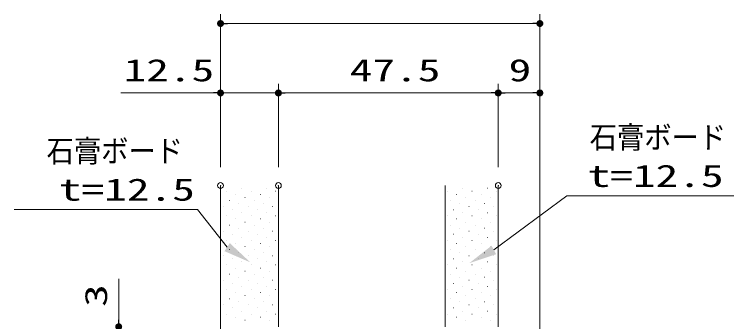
# Model space of a CAD drawing. Units: millimetres, scale not verified, with parts at other scales. Extents: x -1306 to 1306, y -607 to 607.
# Drawn here: x -153.3 to 154.6, y 104 to 236.8 of the extents above; entities that cross this region are included whole.
import ezdxf
from ezdxf.enums import TextEntityAlignment as Align

# ---------------------------------------------------------------- set-up
doc = ezdxf.new("R2010")
doc.units = ezdxf.units.MM
doc.header["$LTSCALE"] = 5
doc.header["$PDMODE"] = 32
doc.header["$PDSIZE"] = 2.5
for name, color, linetype, lineweight in [('0-3_線(黄)', 2, 'Continuous', 15), ('0-5_寸法線', 3, 'Continuous', 13), ('0-6_0', 3, 'Continuous', 25), ('0-7_DEFPOINTS', 7, 'Continuous', 5), ('0-9_ハッチング', 6, 'Continuous', 9)]:
    doc.layers.add(name, color=color, linetype=linetype, lineweight=lineweight)
doc.styles.add('ＭＳ ゴシック', font='')
doc.styles.get('ＭＳ ゴシック').set_extended_font_data('MS Gothic')

# ---------------------------------------------------------------- blocks, each defined once
blk = doc.blocks.new('_DOT')
at = {"layer": '0-6_0'}
blk.add_line((-2.5, 0), (-5, 0), dxfattribs=at)
for points in [[(0, 0), (-2.5, 0), (-2.48, 0.313)], [(0, 0), (-2.48, -0.313), (-2.5, 0)], [(0, 0), (-2.48, 0.313), (-2.421, 0.622)], [(0, 0), (-2.421, -0.622), (-2.48, -0.313)], [(0, 0), (-2.421, 0.622), (-2.324, 0.92)], [(0, 0), (-2.324, -0.92), (-2.421, -0.622)], [(0, 0), (-2.324, 0.92), (-2.191, 1.204)], [(0, 0), (-2.191, -1.204), (-2.324, -0.92)], [(0, 0), (-2.191, 1.204), (-2.023, 1.469)], [(0, 0), (-2.023, -1.469), (-2.191, -1.204)], [(0, 0), (-2.023, 1.469), (-1.822, 1.711)], [(0, 0), (-1.822, -1.711), (-2.023, -1.469)], [(0, 0), (-1.822, 1.711), (-1.594, 1.926)], [(0, 0), (-1.594, -1.926), (-1.822, -1.711)], [(0, 0), (-1.594, 1.926), (-1.34, 2.111)], [(0, 0), (-1.34, -2.111), (-1.594, -1.926)], [(0, 0), (-1.34, 2.111), (-1.064, 2.262)], [(0, 0), (-1.064, -2.262), (-1.34, -2.111)], [(0, 0), (-1.064, 2.262), (-0.773, 2.378)], [(0, 0), (-0.773, -2.378), (-1.064, -2.262)], [(0, 0), (-0.773, 2.378), (-0.468, 2.456)], [(0, 0), (-0.468, -2.456), (-0.773, -2.378)], [(0, 0), (-0.468, 2.456), (-0.157, 2.495)], [(0, 0), (-0.157, -2.495), (-0.468, -2.456)], [(0, 0), (-0.157, 2.495), (0.157, 2.495)], [(0, 0), (0.157, -2.495), (-0.157, -2.495)], [(0, 0), (0.157, 2.495), (0.468, 2.456)], [(0, 0), (0.468, 2.456), (0.773, 2.378)], [(0, 0), (0.773, 2.378), (1.064, 2.262)], [(0, 0), (1.064, 2.262), (1.34, 2.111)], [(0, 0), (1.34, 2.111), (1.594, 1.926)], [(0, 0), (1.594, 1.926), (1.822, 1.711)], [(0, 0), (1.822, 1.711), (2.023, 1.469)], [(0, 0), (2.023, 1.469), (2.191, 1.204)], [(0, 0), (2.191, 1.204), (2.324, 0.92)], [(0, 0), (2.324, 0.92), (2.421, 0.622)], [(0, 0), (2.421, 0.622), (2.48, 0.313)], [(0, 0), (2.48, 0.313), (2.5, 0)], [(0, 0), (0.468, -2.456), (0.157, -2.495)], [(0, 0), (0.773, -2.378), (0.468, -2.456)], [(0, 0), (1.064, -2.262), (0.773, -2.378)], [(0, 0), (1.34, -2.111), (1.064, -2.262)], [(0, 0), (1.594, -1.926), (1.34, -2.111)], [(0, 0), (1.822, -1.711), (1.594, -1.926)], [(0, 0), (2.023, -1.469), (1.822, -1.711)], [(0, 0), (2.191, -1.204), (2.023, -1.469)], [(0, 0), (2.324, -0.92), (2.191, -1.204)], [(0, 0), (2.421, -0.622), (2.324, -0.92)], [(0, 0), (2.48, -0.313), (2.421, -0.622)], [(0, 0), (2.5, 0), (2.48, -0.313)]]:
    blk.add_solid(points, dxfattribs=at)

msp = doc.modelspace()

# ---------------------------------------------------------------- linework, layer by layer
at = {"layer": '0-3_線(黄)'}
for p, q in [((-64.134, 95.8), (-64.134, 162.8)), ((-39.134, 101.8), (-39.134, 162.8)), ((32.866, 101.8), (32.866, 162.8)), ((55.866, 101.8), (55.866, 162.8))]:
    msp.add_line(p, q, dxfattribs=at)
at = {"layer": '0-5_寸法線'}
for p, q in [((-64.134, 170.8), (-64.134, 236.8)), ((73.866, 85.8), (73.866, 236.8)), ((-61.134, 232.8), (70.866, 232.8)), ((-64.134, 170.8), (-64.134, 206.8)), ((-39.134, 170.8), (-39.134, 206.8)), ((-39.134, 170.8), (-39.134, 206.8)), ((55.866, 170.8), (55.866, 206.8)), ((55.866, 170.8), (55.866, 206.8)), ((73.866, 85.8), (73.866, 206.8)), ((-67.134, 202.8), (-107.181, 202.8)), ((-39.134, 202.8), (-64.134, 202.8)), ((-36.134, 202.8), (-33.134, 202.8)), ((-36.134, 202.8), (52.866, 202.8)), ((58.866, 202.8), (70.866, 202.8)), ((-108.134, 104.8), (-108.134, 122.467))]:
    msp.add_line(p, q, dxfattribs=at)
for points in [[(164.679, 158.366), (85.444, 158.366), (53.967, 134.979)], [(-153.271, 152.432), (-74.035, 152.432), (-61.284, 136.194)]]:
    msp.add_lwpolyline(points, dxfattribs=at)
for points in [[(-51.251, 129.611), (-62.427, 134.452), (-60.141, 137.936)], [(43.399, 129.295), (52.98, 136.814), (54.954, 133.144)]]:
    msp.add_solid(points, dxfattribs=at)
at = {"layer": '0-7_DEFPOINTS'}
for p in [(73.866, 232.8), (-39.134, 202.8), (55.866, 202.8), (73.866, 202.8), (-64.134, 162.8), (-39.134, 162.8), (55.866, 162.8)]:
    msp.add_point(p, dxfattribs=at)
at = {"layer": '0-9_ハッチング'}
for p, q in [((-61.539, 160.311), (-61.489, 160.311)), ((-54.91, 161.636), (-54.86, 161.636)), ((-50.933, 160.311), (-50.883, 160.311)), ((-44.304, 161.636), (-44.254, 161.636)), ((-40.326, 160.311), (-40.276, 160.311)), ((33.92, 160.311), (33.97, 160.311)), ((40.549, 161.636), (40.599, 161.636)), ((44.527, 160.311), (44.577, 160.311)), ((51.156, 161.636), (51.206, 161.636)), ((55.133, 160.311), (55.183, 160.311)), ((-57.562, 158.985), (-57.512, 158.985)), ((-53.584, 157.659), (-53.534, 157.659)), ((-46.955, 158.985), (-46.905, 158.985)), ((-42.978, 157.659), (-42.928, 157.659)), ((37.898, 158.985), (37.948, 158.985)), ((41.875, 157.659), (41.925, 157.659)), ((48.504, 158.985), (48.554, 158.985)), ((52.482, 157.659), (52.532, 157.659)), ((-60.214, 156.333), (-60.164, 156.333)), ((-56.236, 155.007), (-56.186, 155.007)), ((-49.607, 156.333), (-49.557, 156.333)), ((-45.629, 155.007), (-45.579, 155.007)), ((35.246, 156.333), (35.296, 156.333)), ((39.223, 155.007), (39.273, 155.007)), ((45.853, 156.333), (45.903, 156.333)), ((49.83, 155.007), (49.88, 155.007)), ((-62.865, 153.681), (-62.815, 153.681)), ((-58.888, 152.356), (-58.838, 152.356)), ((-54.91, 151.03), (-54.86, 151.03)), ((-52.259, 153.681), (-52.209, 153.681)), ((-48.281, 152.356), (-48.231, 152.356)), ((-44.304, 151.03), (-44.254, 151.03)), ((-41.652, 153.681), (-41.602, 153.681)), ((36.572, 152.356), (36.622, 152.356)), ((40.549, 151.03), (40.599, 151.03)), ((43.201, 153.681), (43.251, 153.681)), ((47.178, 152.356), (47.228, 152.356)), ((51.156, 151.03), (51.206, 151.03)), ((53.807, 153.681), (53.857, 153.681)), ((-61.539, 149.704), (-61.489, 149.704)), ((-57.562, 148.378), (-57.512, 148.378)), ((-50.933, 149.704), (-50.883, 149.704)), ((-46.955, 148.378), (-46.905, 148.378)), ((-40.326, 149.704), (-40.276, 149.704)), ((33.92, 149.704), (33.97, 149.704)), ((37.898, 148.378), (37.948, 148.378)), ((44.527, 149.704), (44.577, 149.704)), ((48.504, 148.378), (48.554, 148.378)), ((55.133, 149.704), (55.183, 149.704)), ((-60.214, 145.726), (-60.164, 145.726)), ((-53.584, 147.052), (-53.534, 147.052)), ((-49.607, 145.726), (-49.557, 145.726)), ((-42.978, 147.052), (-42.928, 147.052)), ((35.246, 145.726), (35.296, 145.726)), ((41.875, 147.052), (41.925, 147.052)), ((45.853, 145.726), (45.903, 145.726)), ((52.482, 147.052), (52.532, 147.052)), ((-62.865, 143.075), (-62.815, 143.075)), ((-58.888, 141.749), (-58.838, 141.749)), ((-56.236, 144.401), (-56.186, 144.401)), ((-52.259, 143.075), (-52.209, 143.075)), ((-48.281, 141.749), (-48.231, 141.749)), ((-45.629, 144.401), (-45.579, 144.401)), ((-41.652, 143.075), (-41.602, 143.075)), ((36.572, 141.749), (36.622, 141.749)), ((39.223, 144.401), (39.273, 144.401)), ((43.201, 143.075), (43.251, 143.075)), ((47.178, 141.749), (47.228, 141.749)), ((49.83, 144.401), (49.88, 144.401)), ((53.807, 143.075), (53.857, 143.075)), ((-61.539, 139.097), (-61.489, 139.097)), ((-54.91, 140.423), (-54.86, 140.423)), ((-50.933, 139.097), (-50.883, 139.097)), ((-44.304, 140.423), (-44.254, 140.423)), ((-40.326, 139.097), (-40.276, 139.097)), ((33.92, 139.097), (33.97, 139.097)), ((40.549, 140.423), (40.599, 140.423)), ((44.527, 139.097), (44.577, 139.097)), ((51.156, 140.423), (51.206, 140.423)), ((55.133, 139.097), (55.183, 139.097)), ((-57.562, 137.772), (-57.512, 137.772)), ((-53.584, 136.446), (-53.534, 136.446)), ((-46.955, 137.772), (-46.905, 137.772)), ((-42.978, 136.446), (-42.928, 136.446)), ((37.898, 137.772), (37.948, 137.772)), ((41.875, 136.446), (41.925, 136.446)), ((48.504, 137.772), (48.554, 137.772)), ((52.482, 136.446), (52.532, 136.446)), ((-62.865, 132.468), (-62.815, 132.468)), ((-60.214, 135.12), (-60.164, 135.12)), ((-56.236, 133.794), (-56.186, 133.794)), ((-52.259, 132.468), (-52.209, 132.468)), ((-49.607, 135.12), (-49.557, 135.12)), ((-45.629, 133.794), (-45.579, 133.794)), ((-41.652, 132.468), (-41.602, 132.468)), ((35.246, 135.12), (35.296, 135.12)), ((39.223, 133.794), (39.273, 133.794)), ((43.201, 132.468), (43.251, 132.468)), ((45.853, 135.12), (45.903, 135.12)), ((49.83, 133.794), (49.88, 133.794)), ((53.807, 132.468), (53.857, 132.468)), ((-58.888, 131.142), (-58.838, 131.142)), ((-54.91, 129.817), (-54.86, 129.817)), ((-48.281, 131.142), (-48.231, 131.142)), ((-44.304, 129.817), (-44.254, 129.817)), ((36.572, 131.142), (36.622, 131.142)), ((40.549, 129.817), (40.599, 129.817)), ((47.178, 131.142), (47.228, 131.142)), ((51.156, 129.817), (51.206, 129.817)), ((-61.539, 128.491), (-61.489, 128.491)), ((-57.562, 127.165), (-57.512, 127.165)), ((-50.933, 128.491), (-50.883, 128.491)), ((-46.955, 127.165), (-46.905, 127.165)), ((-40.326, 128.491), (-40.276, 128.491)), ((33.92, 128.491), (33.97, 128.491)), ((37.898, 127.165), (37.948, 127.165)), ((44.527, 128.491), (44.577, 128.491)), ((48.504, 127.165), (48.554, 127.165)), ((55.133, 128.491), (55.183, 128.491)), ((-60.214, 124.513), (-60.164, 124.513)), ((-56.236, 123.187), (-56.186, 123.187)), ((-53.584, 125.839), (-53.534, 125.839)), ((-49.607, 124.513), (-49.557, 124.513)), ((-45.629, 123.187), (-45.579, 123.187)), ((-42.978, 125.839), (-42.928, 125.839)), ((35.246, 124.513), (35.296, 124.513)), ((39.223, 123.187), (39.273, 123.187)), ((41.875, 125.839), (41.925, 125.839)), ((45.853, 124.513), (45.903, 124.513)), ((49.83, 123.187), (49.88, 123.187)), ((52.482, 125.839), (52.532, 125.839)), ((-62.865, 121.862), (-62.815, 121.862)), ((-58.888, 120.536), (-58.838, 120.536)), ((-52.259, 121.862), (-52.209, 121.862)), ((-48.281, 120.536), (-48.231, 120.536)), ((-41.652, 121.862), (-41.602, 121.862)), ((36.572, 120.536), (36.622, 120.536)), ((43.201, 121.862), (43.251, 121.862)), ((47.178, 120.536), (47.228, 120.536)), ((53.807, 121.862), (53.857, 121.862)), ((-61.539, 117.884), (-61.489, 117.884)), ((-54.91, 119.21), (-54.86, 119.21)), ((-50.933, 117.884), (-50.883, 117.884)), ((-44.304, 119.21), (-44.254, 119.21)), ((-40.326, 117.884), (-40.276, 117.884)), ((33.92, 117.884), (33.97, 117.884)), ((40.549, 119.21), (40.599, 119.21)), ((44.527, 117.884), (44.577, 117.884)), ((51.156, 119.21), (51.206, 119.21)), ((55.133, 117.884), (55.183, 117.884)), ((-57.562, 116.558), (-57.512, 116.558)), ((-53.584, 115.232), (-53.534, 115.232)), ((-46.955, 116.558), (-46.905, 116.558)), ((-42.978, 115.232), (-42.928, 115.232)), ((37.898, 116.558), (37.948, 116.558)), ((41.875, 115.232), (41.925, 115.232)), ((48.504, 116.558), (48.554, 116.558)), ((52.482, 115.232), (52.532, 115.232)), ((-62.865, 111.255), (-62.815, 111.255)), ((-60.214, 113.907), (-60.164, 113.907)), ((-56.236, 112.581), (-56.186, 112.581)), ((-52.259, 111.255), (-52.209, 111.255)), ((-49.607, 113.907), (-49.557, 113.907)), ((-45.629, 112.581), (-45.579, 112.581)), ((-41.652, 111.255), (-41.602, 111.255)), ((35.246, 113.907), (35.296, 113.907)), ((39.223, 112.581), (39.273, 112.581)), ((43.201, 111.255), (43.251, 111.255)), ((45.853, 113.907), (45.903, 113.907)), ((49.83, 112.581), (49.88, 112.581)), ((53.807, 111.255), (53.857, 111.255)), ((-58.888, 109.929), (-58.838, 109.929)), ((-54.91, 108.603), (-54.86, 108.603)), ((-48.281, 109.929), (-48.231, 109.929)), ((-44.304, 108.603), (-44.254, 108.603)), ((36.572, 109.929), (36.622, 109.929)), ((40.549, 108.603), (40.599, 108.603)), ((47.178, 109.929), (47.228, 109.929)), ((51.156, 108.603), (51.206, 108.603)), ((-61.539, 107.278), (-61.489, 107.278)), ((-57.562, 105.952), (-57.512, 105.952)), ((-50.933, 107.278), (-50.883, 107.278)), ((-46.955, 105.952), (-46.905, 105.952)), ((-40.326, 107.278), (-40.276, 107.278)), ((33.92, 107.278), (33.97, 107.278)), ((37.898, 105.952), (37.948, 105.952)), ((44.527, 107.278), (44.577, 107.278)), ((48.504, 105.952), (48.554, 105.952)), ((55.133, 107.278), (55.183, 107.278)), ((-53.584, 104.626), (-53.534, 104.626)), ((-42.978, 104.626), (-42.928, 104.626)), ((41.875, 104.626), (41.925, 104.626)), ((52.482, 104.626), (52.532, 104.626))]:
    msp.add_line(p, q, dxfattribs=at)

# ---------------------------------------------------------------- block references
at = {"layer": '0-5_寸法線', "xscale": 0.6, "yscale": 0.6}
for p, rotation in [((-64.134, 232.8), 180), ((-39.134, 202.8), 180), ((-39.134, 202.8), 180), ((55.866, 202.8), 180), ((-108.134, 101.8), 270)]:
    msp.add_blockref('_DOT', p, dxfattribs=dict(at, rotation=rotation))
for p in [(73.866, 232.8), (-64.134, 202.8), (55.866, 202.8), (73.866, 202.8)]:
    msp.add_blockref('_DOT', p, dxfattribs=at)

# ---------------------------------------------------------------- texts
at = {"layer": '0-5_寸法線', "style": 'ＭＳ ゴシック'}
for s, width, p in [('12.5', 1.5, (-106.038, 204.95)), ('47.5', 1.5, (-8.3, 204.95)), ('9', 1.5, (60.342, 204.95)), ('石膏ボード', 0.9, (95.416, 175.982)), ('石膏ボード', 0.9, (-139.288, 170.049)), ('t=12.5', 1.5, (94.464, 159.316)), ('t=12.5', 1.5, (-134.008, 153.382))]:
    msp.add_text(s, height=9.604, dxfattribs=dict(at, width=width)).set_placement(p, align=Align.BOTTOM_LEFT)
at = {"layer": '0-5_寸法線', "style": 'ＭＳ ゴシック', "width": 1.5}
msp.add_text('3', height=9.604, rotation=90, dxfattribs=at).set_placement((-110.283, 110.371), align=Align.BOTTOM_LEFT)

doc.saveas('drawing.dxf')
